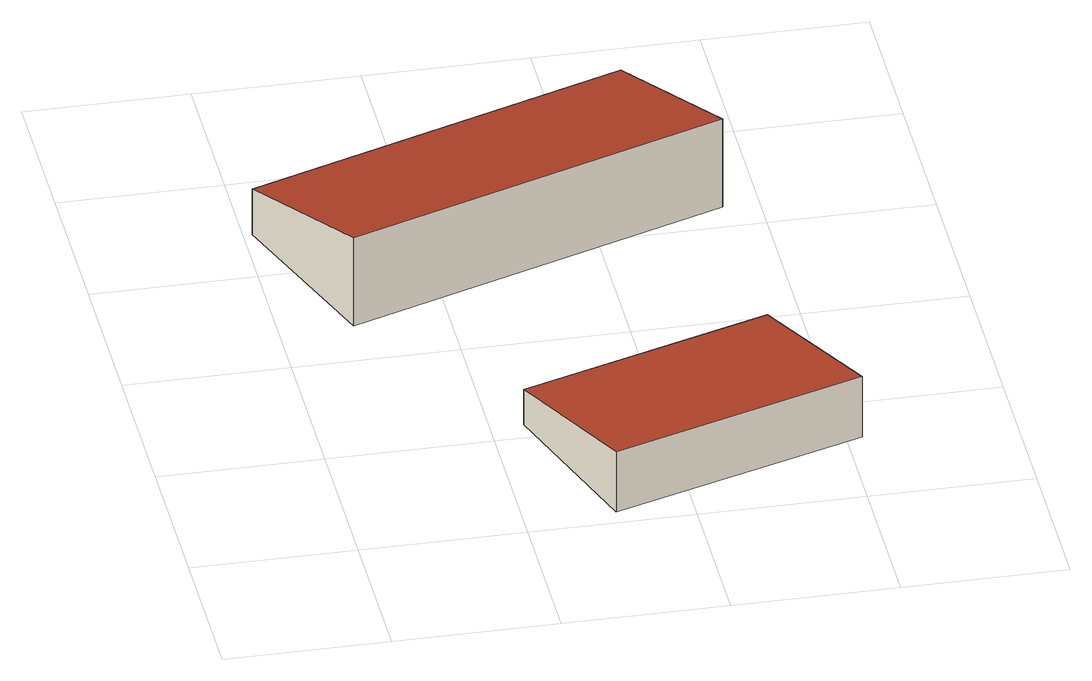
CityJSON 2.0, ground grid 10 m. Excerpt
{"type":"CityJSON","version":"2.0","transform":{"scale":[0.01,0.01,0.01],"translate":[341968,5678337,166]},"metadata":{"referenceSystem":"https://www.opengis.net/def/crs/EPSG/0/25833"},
"CityObjects":{
"building1":{"type":"Building","attributes":{"Dachtyp_tdc":"tdcPolyFlatRoof","Gemeindeschluessel":14729160,"Dachneigung":8.99,"QualitaetDacherkennung":72,"Geometrietyp2DReferenz":"3000","function":"31001_2000","roofType":"2100","measuredHeight":4.14},"geometry":[{"type":"MultiSurface","lod":"2","boundaries":[[[0,1,2,3]],[[1,4,5,2]],[[4,6,7,5]],[[6,0,3,7]],[[6,4,1,0]],[[3,2,5,7]]],"semantics":{"surfaces":[{"type":"WallSurface"},{"type":"RoofSurface"},{"type":"GroundSurface"}],"values":[0,0,0,0,1,2]}}]},
"building2":{"type":"Building","attributes":{"Dachtyp_tdc":"tdcPolyFlatRoof","Gemeindeschluessel":14729160,"Dachneigung":14.24,"QualitaetDacherkennung":83,"Geometrietyp2DReferenz":"3000","function":"31001_2000","roofType":"2100","measuredHeight":6.03},"geometry":[{"type":"MultiSurface","lod":"2","boundaries":[[[8,9,10,11]],[[9,12,13,10]],[[12,14,15,13]],[[14,8,11,15]],[[14,12,9,8]],[[11,10,13,15]]],"semantics":{"surfaces":[{"type":"WallSurface"},{"type":"RoofSurface"},{"type":"GroundSurface"}],"values":[0,0,0,0,1,2]}}]}
},
"vertices":[
[1537,90,434],[1194,1116,263],[1194,1116,20],[1537,90,20],[2733,1631,263],[2733,1631,20],[3090,610,434],[3090,610,20],
[441,2372,608],[53,3448,318],[53,3448,5],[441,2372,5],[2391,4292,318],[2391,4292,5],[2780,3216,608],[2780,3216,5]
]}
